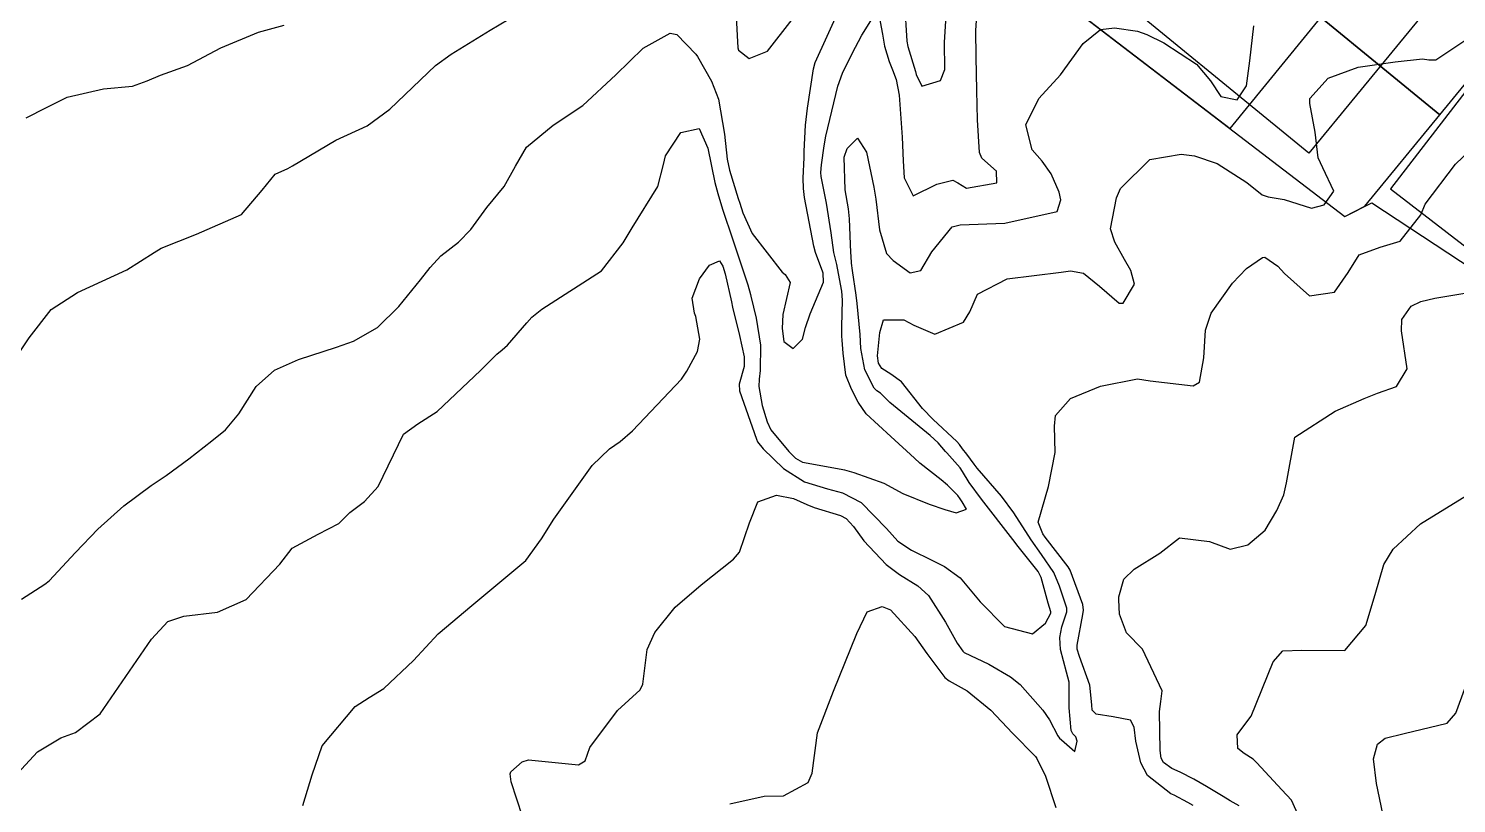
# Model space of a CAD drawing. Header units: feet. Extents: x 1313198 to 1317500, y 385000 to 389511.
# Drawn here: x 1316015.6 to 1316294.5, y 385662.6 to 385813.8 of the extents above; entities that cross this region are included whole.
import ezdxf

# ---------------------------------------------------------------- set-up
doc = ezdxf.new("R2010")
doc.units = ezdxf.units.FT
for name, color, linetype in [('A-BLDG-OTLN', 3, 'CONTINUOUS'), ('C-LOD', 30, 'CONTINUOUS'), ('C-MISC', 7, 'CONTINUOUS'), ('C-PROP', 6, 'CONTINUOUS'), ('C-TOPO-MAJR', 32, 'CONTINUOUS'), ('V-PROP-LINE', 7, 'CONTINUOUS')]:
    doc.layers.add(name, color=color, linetype=linetype)

msp = doc.modelspace()

# ---------------------------------------------------------------- linework, layer by layer
at = {"layer": 'A-BLDG-OTLN'}
msp.add_lwpolyline([(1316218.47, 385818.62), (1316250.25, 385794.29), (1316268.01, 385815.97), (1316237.06, 385841.32), (1316218.47, 385818.62)], close=True, dxfattribs=at)
at = {"layer": 'C-LOD'}
msp.add_lwpolyline([(1316202.58, 385830.78), (1316272.7, 385777.1), (1316277.93, 385779.78), (1316367.38, 385720.98), (1316426.37, 385672.52), (1316521.65, 385787.08), (1316592.19, 385871.9), (1316614.69, 385898.95), (1316629.56, 385916.83), (1316707.5, 386010.53), (1316794.46, 386115.1), (1316560, 386310.1), (1316539.26, 386268.12), (1316516.3, 386227.32), (1316491.17, 386187.81), (1316465.86, 386152.24), (1316438.8, 386117.99), (1316401.74, 386073.43), (1316308.7, 385961.57), (1316225.57, 385861.61), (1316213.66, 385846.5), (1316202.58, 385830.78)], close=True, dxfattribs=at)
at = {"layer": 'C-MISC'}
msp.add_lwpolyline([(1316308.7, 385961.57), (1316225.57, 385861.61), (1316213.66, 385846.5), (1316202.58, 385830.78), (1316272.7, 385777.1), (1316277.93, 385779.78), (1316367.38, 385720.98), (1316426.37, 385672.52), (1316521.65, 385787.08), (1316308.7, 385961.57)], close=True, dxfattribs=at)
at = {"layer": 'C-PROP'}
for points in [[(1316221.59, 385853.99), (1316291.22, 385796.96), (1316310.23, 385820.17), (1316240.6, 385877.2), (1316221.59, 385853.99)], [(1316281.61, 385782.51), (1316300.62, 385767.86), (1316361.65, 385847.08), (1316342.64, 385861.73), (1316338.56, 385856.43), (1316339.37, 385855.76), (1316320.36, 385832.55), (1316320.24, 385832.65), (1316281.61, 385782.51)], [(1316223.12, 385824.3), (1316251, 385858.34), (1316293.55, 385823.49), (1316265.67, 385789.45), (1316223.12, 385824.3)], [(1316202.58, 385830.78), (1316272.7, 385777.1), (1316276.58, 385779.09), (1316291.22, 385796.96), (1316221.59, 385853.99), (1316202.58, 385830.78)]]:
    msp.add_lwpolyline(points, close=True, dxfattribs=at)
at = {"layer": 'C-TOPO-MAJR'}
for points in [[(1316012.64, 385667.56), (1316017.33, 385672.6), (1316021.91, 385675.33), (1316024.75, 385676.38), (1316029.59, 385680.02), (1316039.59, 385694.6), (1316042.76, 385698.09), (1316045.94, 385699.12), (1316052.52, 385699.86), (1316058.08, 385702.36), (1316064.68, 385709.24), (1316067.1, 385712.36), (1316072.14, 385715.09), (1316076.18, 385717.2), (1316078.32, 385719.32), (1316081.21, 385721.45), (1316083.85, 385724.44), (1316088.79, 385734.6), (1316091.6, 385736.63), (1316095.4, 385739.03), (1316103.87, 385747.07), (1316107.07, 385750.22), (1316108.09, 385751.07), (1316109.14, 385752.01), (1316112.92, 385756.32), (1316113.88, 385757.43), (1316115.82, 385759.05), (1316127.47, 385766.5), (1316131.73, 385771.98), (1316133.46, 385774.89), (1316138.52, 385782.95), (1316139.57, 385787.24), (1316140.02, 385788.93), (1316143, 385793.49), (1316146.56, 385794.28), (1316148.24, 385790.47), (1316149.61, 385783.71), (1316150.18, 385781.58), (1316151.12, 385778.51), (1316153.14, 385772.57), (1316156.09, 385763.74), (1316156.59, 385761.88), (1316156.67, 385761.54), (1316157.67, 385757.28), (1316158.55, 385752), (1316158.5, 385747.02), (1316158.31, 385745.33), (1316158.22, 385743.94), (1316158.86, 385740.21), (1316159.84, 385737), (1316160.59, 385735.5), (1316164.06, 385731.22), (1316165.39, 385729.92), (1316166.76, 385729.19), (1316174.28, 385727.79), (1316174.95, 385727.63), (1316176.76, 385727.13), (1316182.63, 385725.08), (1316186.35, 385723.07), (1316191.51, 385720.93), (1316194.56, 385719.9), (1316196.74, 385719.25), (1316198.75, 385719.97), (1316197.94, 385721.42), (1316197.57, 385721.98), (1316197.09, 385722.68), (1316195.07, 385724.66), (1316193.81, 385725.71), (1316189.68, 385728.99), (1316188.61, 385729.96), (1316183.99, 385734.16), (1316179.17, 385738.61), (1316177.63, 385740.86), (1316176.3, 385743.4), (1316175.24, 385746.16), (1316174.7, 385750.4), (1316174.5, 385752.99), (1316174.43, 385753.76), (1316174.41, 385755.64), (1316174.59, 385760.78), (1316174.45, 385762.56), (1316173.61, 385767.03), (1316173.43, 385767.76), (1316172.88, 385770.09), (1316172.35, 385773.91), (1316171.42, 385779.73), (1316170.41, 385784.92), (1316170.36, 385785.66), (1316170.49, 385787.16), (1316171.01, 385790.92), (1316171.33, 385792.78), (1316173.66, 385802.55), (1316174.53, 385805.1), (1316176.45, 385808.9), (1316178.37, 385812.52), (1316180.75, 385816.33)], [(1316014.2, 385702.43), (1316018.77, 385705.37), (1316019.6, 385706.01), (1316024.73, 385711.54), (1316029.1, 385716.07), (1316034.21, 385720.63), (1316039.5, 385724.59), (1316042.49, 385726.58), (1316046.89, 385729.78), (1316051.35, 385733.33), (1316054.04, 385735.49), (1316056.63, 385738.56), (1316060.01, 385743.91), (1316063.59, 385747.11), (1316068.33, 385749.18), (1316075.72, 385751.59), (1316079.02, 385752.79), (1316083.77, 385755.41), (1316087.91, 385759.54), (1316092.15, 385764.75), (1316094.05, 385767.12), (1316096.1, 385769.41), (1316099.58, 385772.12), (1316101.99, 385774.56), (1316105.1, 385778.84), (1316108.51, 385782.93), (1316110.68, 385786.93), (1316112.86, 385790.62), (1316118.04, 385794.94), (1316123.87, 385798.79), (1316130.29, 385804.77), (1316135.62, 385809.93), (1316140.88, 385812.91), (1316142.2, 385812.64), (1316145.92, 385808.81), (1316146.25, 385808.32), (1316148.99, 385803.53), (1316150.32, 385799.99), (1316151.51, 385793.15), (1316152.04, 385788.32), (1316152.49, 385786.17), (1316154.19, 385780.64), (1316154.5, 385779.69), (1316155.12, 385777.85), (1316156.9, 385773.77), (1316162.78, 385766.26), (1316163.39, 385765.79), (1316164.33, 385764.22), (1316162.9, 385757.95), (1316162.76, 385755.24), (1316163.11, 385752.7), (1316164.93, 385751.31), (1316166.77, 385753.16), (1316167.36, 385755.47), (1316168.24, 385758.12), (1316170.86, 385764.29), (1316170.79, 385766.05), (1316170.74, 385766.21), (1316169.26, 385770.08), (1316168.94, 385771.33), (1316167.15, 385780.82), (1316166.93, 385782.6), (1316166.91, 385784.61), (1316167.06, 385788.61), (1316167.1, 385789.88), (1316167.34, 385794.96), (1316167.7, 385798.22), (1316168.88, 385805.93), (1316169.24, 385807.19), (1316174.21, 385818.15)], [(1316153.79, 385816.1), (1316154.11, 385810), (1316154.24, 385809.59), (1316156.36, 385807.93), (1316159.93, 385809.4), (1316164.76, 385815.58)], [(1316181.72, 385816.12), (1316182.4, 385812.72), (1316182.79, 385810.35), (1316183.68, 385807.34), (1316184.34, 385805.71), (1316185.03, 385803.84), (1316185.61, 385800.81), (1316186.23, 385792.59), (1316186.39, 385787.97), (1316186.59, 385784.62), (1316188.34, 385781.11), (1316192.99, 385783.42), (1316196.13, 385784.17), (1316197.06, 385783.65), (1316198.81, 385782.62), (1316204.72, 385783.68), (1316204.62, 385785.96), (1316201.76, 385788.51), (1316201.31, 385789.58), (1316200.95, 385795.96), (1316200.77, 385801.71), (1316200.68, 385808.24), (1316200.58, 385813.38), (1316200.88, 385817.24)], [(1316186.64, 385818.77), (1316187.15, 385811.31), (1316187.33, 385810.31), (1316188.8, 385805.41), (1316188.93, 385804.83), (1316190.06, 385802.55), (1316193.67, 385803.66), (1316194.53, 385805.82), (1316194.5, 385811.16), (1316194.82, 385816.26)], [(1316011.84, 385747.62), (1316015.7, 385753.44), (1316020, 385758.97), (1316025.14, 385762.3), (1316034.81, 385766.7), (1316040.14, 385770.09), (1316041.47, 385770.93), (1316048.37, 385773.68), (1316057.18, 385777.5), (1316061.2, 385782.25), (1316063.78, 385785.34), (1316066.22, 385786.47), (1316067.15, 385786.97), (1316075.61, 385791.97), (1316081.74, 385794.83), (1316086.14, 385798.07), (1316095.04, 385806.55), (1316098.12, 385808.8), (1316105.76, 385813.44), (1316109.27, 385815.55)], [(1316015.11, 385796.38), (1316019.08, 385798.38), (1316023.1, 385800.4), (1316030.23, 385802.02), (1316035.88, 385802.53), (1316038.73, 385803.57), (1316041.38, 385804.7), (1316046.62, 385806.6), (1316053.12, 385810.02), (1316060.5, 385813.06), (1316065.51, 385814.42)], [(1316069.16, 385662.12), (1316070.99, 385668.11), (1316072.94, 385673.81), (1316079.35, 385681.48), (1316082.11, 385683.24), (1316084.99, 385684.99), (1316090.78, 385690.46), (1316095.62, 385695.68), (1316102.14, 385701.19), (1316112.74, 385709.98), (1316115.77, 385714.17), (1316118.17, 385718.03), (1316125.65, 385728.51), (1316129.08, 385731.77), (1316131.12, 385733.21), (1316133.57, 385735.26), (1316143.09, 385745.38), (1316144.14, 385746.9), (1316146.23, 385750.78), (1316146.71, 385753.19), (1316145.9, 385757.59), (1316145.66, 385758.23), (1316145.17, 385761.19), (1316146.63, 385764.94), (1316148.57, 385767.59), (1316150.56, 385768.45), (1316151.2, 385767.38), (1316151.63, 385765.89), (1316152.86, 385760.44), (1316153.09, 385759.41), (1316154.43, 385753.88), (1316155.38, 385749.71), (1316155.36, 385747.83), (1316154.36, 385744.35), (1316154.43, 385743.09), (1316157.75, 385733.62), (1316157.99, 385733.15), (1316159.09, 385731.78), (1316163.04, 385727.91), (1316167.15, 385725.35), (1316171.6, 385723.97), (1316174.56, 385723.19), (1316178.19, 385721.28), (1316183.14, 385716.23), (1316185.37, 385713.75), (1316188.02, 385711.99), (1316191.99, 385710.04), (1316194.49, 385708.78), (1316197.53, 385706.6), (1316201.43, 385701.92), (1316206.23, 385697.07), (1316211.65, 385695.64), (1316214.18, 385697.75), (1316215.22, 385699.71), (1316215.23, 385699.97), (1316214.73, 385701.66), (1316213.39, 385706.67), (1316212.75, 385707.85), (1316208.87, 385712.69), (1316207.83, 385714.08), (1316201.72, 385721.96), (1316199.3, 385725.16), (1316198.03, 385727.31), (1316197.53, 385728.06), (1316194.94, 385730.99), (1316194.69, 385731.27), (1316193.26, 385732.9), (1316191.68, 385734.35), (1316183.78, 385740.83), (1316181.97, 385742.61), (1316181.29, 385743.1), (1316180.76, 385743.57), (1316178.93, 385747.17), (1316178.14, 385751.35), (1316178.03, 385754.1), (1316177.4, 385760.15), (1316177.21, 385761.77), (1316176.53, 385766.59), (1316176.35, 385767.99), (1316176.24, 385769.37), (1316176.19, 385770.1), (1316175.96, 385776.63), (1316175.72, 385778.63), (1316175.11, 385782.29), (1316174.89, 385788.67), (1316175.48, 385790.37), (1316177.49, 385792.37), (1316179.27, 385789.67), (1316180.65, 385782.85), (1316181.04, 385780.46), (1316181.82, 385774.5), (1316183.16, 385769.89), (1316184.44, 385768.53), (1316187.79, 385766.14), (1316189.88, 385766.59), (1316192.01, 385770.2), (1316195.96, 385775.06), (1316197.55, 385775.51), (1316206.29, 385775.79), (1316216.47, 385778.11), (1316217.2, 385780.35), (1316216.91, 385781.83), (1316215.35, 385785.4), (1316213.55, 385787.89), (1316211.58, 385790.11), (1316210.39, 385795), (1316212.9, 385800.11), (1316217.11, 385804.77), (1316221.57, 385810.85), (1316224.95, 385813.63), (1316227.72, 385813.91), (1316232.2, 385813.29), (1316234, 385812.64), (1316237.32, 385810.97), (1316243.69, 385806.86), (1316246.44, 385803.58), (1316248.44, 385800.5), (1316251.65, 385799.88), (1316253.45, 385802.61), (1316254.13, 385807.48), (1316254.9, 385814.29)], [(1316112.04, 385660.01), (1316109.87, 385666.75), (1316109.65, 385668.34), (1316109.81, 385668.69), (1316112.02, 385670.66), (1316113.24, 385671.07), (1316122.97, 385670.11), (1316124.31, 385670.86), (1316125.24, 385673.47), (1316130.64, 385680.71), (1316135.02, 385684.74), (1316135.54, 385685.8), (1316136.41, 385692.59), (1316137.9, 385695.89), (1316141.85, 385700.85), (1316146.96, 385705.24), (1316153.3, 385710.21), (1316154.42, 385711.61), (1316156.4, 385717.31), (1316158.03, 385721.39), (1316161.67, 385722.7), (1316165.02, 385722.08), (1316167.61, 385720.89), (1316169.03, 385720.32), (1316174.16, 385718.73), (1316175.26, 385718.15), (1316176.72, 385716.61), (1316178.76, 385713.82), (1316183.1, 385709.16), (1316185.67, 385707.23), (1316189.29, 385705), (1316191.38, 385703.14), (1316194.69, 385697.94), (1316196.94, 385693.84), (1316198.06, 385692.25), (1316198.34, 385692.04), (1316203.16, 385689.76), (1316207.38, 385687.29), (1316209.24, 385685.74), (1316213.72, 385680.74), (1316215.02, 385678.89), (1316216.61, 385675.73), (1316216.97, 385675.3), (1316217.32, 385674.95), (1316219.94, 385672.67), (1316220.4, 385674.71), (1316220.11, 385675.54), (1316219.55, 385676.15), (1316219.23, 385676.82), (1316218.83, 385681.19), (1316218.85, 385683.29), (1316218.81, 385686.19), (1316218.33, 385688.16), (1316217.14, 385692.6), (1316216.99, 385694.93), (1316217.42, 385697.05), (1316218.37, 385699.98), (1316218.36, 385700.66), (1316216.94, 385704.95), (1316215.82, 385707.63), (1316213.45, 385711.17), (1316211.38, 385714), (1316208.01, 385719.3), (1316205.63, 385722.51), (1316200.86, 385728), (1316200.3, 385728.74), (1316198.84, 385730.71), (1316198.03, 385731.74), (1316197.39, 385732.59), (1316196.9, 385733.16), (1316192.29, 385737.46), (1316190.18, 385739.65), (1316186.06, 385744.83), (1316183.98, 385746.35), (1316182.26, 385747.47), (1316181.57, 385748.51), (1316181.42, 385749.88), (1316181.85, 385754.47), (1316182.59, 385756.96), (1316186.57, 385756.94), (1316188.48, 385755.88), (1316192.57, 385754.11), (1316198.17, 385756.51), (1316199.42, 385758.48), (1316200.9, 385761.95), (1316206.7, 385764.92), (1316217.3, 385766.23), (1316219.12, 385766.49), (1316221.66, 385766.07), (1316224.75, 385763.48), (1316228.63, 385760.22), (1316229.38, 385760.16), (1316231.57, 385763.92), (1316230.87, 385766.57), (1316229.63, 385768.7), (1316227.76, 385772.11), (1316226.9, 385774.68), (1316228.1, 385780.73), (1316228.85, 385782.56), (1316234.6, 385788.21), (1316240.68, 385789.27), (1316243.33, 385788.93), (1316247.71, 385787.44), (1316253.52, 385783.73), (1316256.5, 385781.33), (1316257.72, 385780.97), (1316260.81, 385780.41), (1316266.14, 385778.7), (1316268.65, 385779.36), (1316270.51, 385782.04), (1316268.36, 385786.61), (1316267.49, 385788.54), (1316266.9, 385793.54), (1316265.84, 385799.19), (1316265.81, 385800.15), (1316269.41, 385804.11), (1316275.27, 385806.22), (1316282.48, 385807.32), (1316287.82, 385807.89), (1316289.05, 385807.7), (1316290.46, 385807.71), (1316296.29, 385811.59)], [(1316243.08, 385662.12), (1316242.02, 385662.71), (1316239.31, 385664.14), (1316238.72, 385664.45), (1316234.11, 385667.99), (1316232.81, 385670.45), (1316231.85, 385674.69), (1316231.5, 385677.43), (1316230.81, 385678.82), (1316227.4, 385679.45), (1316224.11, 385679.95), (1316223.33, 385680.74), (1316223.23, 385681.77), (1316222.89, 385685.62), (1316220.86, 385691.23), (1316220.41, 385692.65), (1316220.39, 385693.42), (1316221.5, 385699.43), (1316221.63, 385700.27), (1316221.5, 385701.35), (1316219.04, 385708.08), (1316218.66, 385708.76), (1316214.17, 385714.51), (1316213.68, 385715.19), (1316212.75, 385717.48), (1316214.8, 385724.42), (1316216.12, 385731.02), (1316215.98, 385736.21), (1316216.17, 385738.29), (1316219.12, 385741.57), (1316224.96, 385744.01), (1316232.2, 385745.41), (1316234.68, 385745.03), (1316243.06, 385744.03), (1316244.32, 385744.74), (1316245.16, 385749.55), (1316245.48, 385754.92), (1316246.57, 385758.24), (1316250.72, 385764.08), (1316253.49, 385766.93), (1316256.58, 385769.11), (1316257.08, 385769.14), (1316259.58, 385767.41), (1316260.92, 385765.97), (1316265.8, 385761.61), (1316270.66, 385762.32), (1316273.32, 385766.16), (1316275.46, 385769.64), (1316279.56, 385771.14), (1316283.46, 385772.32), (1316287.53, 385777.42), (1316288.37, 385779.51), (1316294.27, 385787.35), (1316297.2, 385790.12)], [(1316252.01, 385662.08), (1316250.28, 385663.09), (1316248.92, 385663.88), (1316245.64, 385665.84), (1316243.18, 385667.29), (1316240.52, 385668.66), (1316238.91, 385669.39), (1316237.28, 385670.54), (1316236.82, 385671.41), (1316236.6, 385672.86), (1316236.47, 385680.49), (1316236.75, 385682.43), (1316236.98, 385684.52), (1316233.17, 385692.67), (1316230.06, 385695.88), (1316228.64, 385699.47), (1316228.54, 385702.26), (1316228.55, 385702.85), (1316229.49, 385706.32), (1316231.54, 385708.25), (1316236.52, 385711.41), (1316240.38, 385714.42), (1316246.23, 385713.67), (1316250.28, 385712.21), (1316253.71, 385713.02), (1316257.11, 385715.9), (1316259.38, 385719.7), (1316260.76, 385722.8), (1316261.25, 385725.14), (1316262.93, 385734.04), (1316270.82, 385739.1), (1316276.42, 385741.6), (1316279.06, 385742.64), (1316282.75, 385743.9), (1316284.87, 385747.35), (1316283.76, 385754.79), (1316283.8, 385756.99), (1316285.62, 385759.61), (1316287.51, 385760.5), (1316290.28, 385761.14), (1316302.42, 385763.21)], [(1316264.36, 385658.56), (1316262.24, 385663.21), (1316260.36, 385665.2), (1316255.49, 385670.47), (1316254.76, 385671.22), (1316253.01, 385672.27), (1316251.79, 385673.3), (1316251.65, 385675.93), (1316252.39, 385676.91), (1316254.35, 385679.58), (1316258.67, 385690.22), (1316260.57, 385692.32), (1316264.28, 385692.44), (1316272.66, 385692.41), (1316276.79, 385697.26), (1316278.59, 385703.3), (1316280.28, 385709.19), (1316282.12, 385712.19), (1316287.47, 385717.12), (1316296.42, 385722.68)], [(1316152.55, 385662.48), (1316159.27, 385663.97), (1316163.03, 385664.03), (1316167.85, 385666.64), (1316168.61, 385668.44), (1316169.71, 385676.33), (1316172.81, 385684.45), (1316177.35, 385695.71), (1316179.36, 385699.98), (1316182.34, 385700.97), (1316183.93, 385700.35), (1316188.68, 385695.12), (1316191.04, 385691.81), (1316194.56, 385687.14), (1316195.37, 385686.5), (1316198.92, 385684.52), (1316203.53, 385680.74), (1316207.78, 385676.26), (1316212.23, 385671.71), (1316212.53, 385671.31), (1316214.2, 385667.87), (1316216.21, 385661.79)], [(1316280.78, 385657.39), (1316278.85, 385666.47), (1316278.3, 385671.29), (1316279.07, 385674.11), (1316280.56, 385675.31), (1316284.27, 385676.21), (1316292.64, 385678.24), (1316294.37, 385680.16), (1316296.98, 385687.27)]]:
    msp.add_lwpolyline(points, dxfattribs=at)
at = {"layer": 'V-PROP-LINE'}
msp.add_lwpolyline([(1316202.58, 385830.78), (1316272.7, 385777.1), (1316277.93, 385779.78), (1316367.38, 385720.98), (1316426.37, 385672.52), (1316521.65, 385787.08), (1316592.19, 385871.9), (1316614.69, 385898.95), (1316629.56, 385916.83), (1316707.5, 386010.53), (1316794.46, 386115.1), (1316560, 386310.1), (1316539.26, 386268.12), (1316516.3, 386227.32), (1316491.17, 386187.81), (1316465.86, 386152.24), (1316438.8, 386117.99), (1316401.74, 386073.43), (1316308.7, 385961.57), (1316225.57, 385861.61), (1316213.66, 385846.5), (1316202.58, 385830.78)], close=True, dxfattribs=at)

doc.saveas('drawing.dxf')
